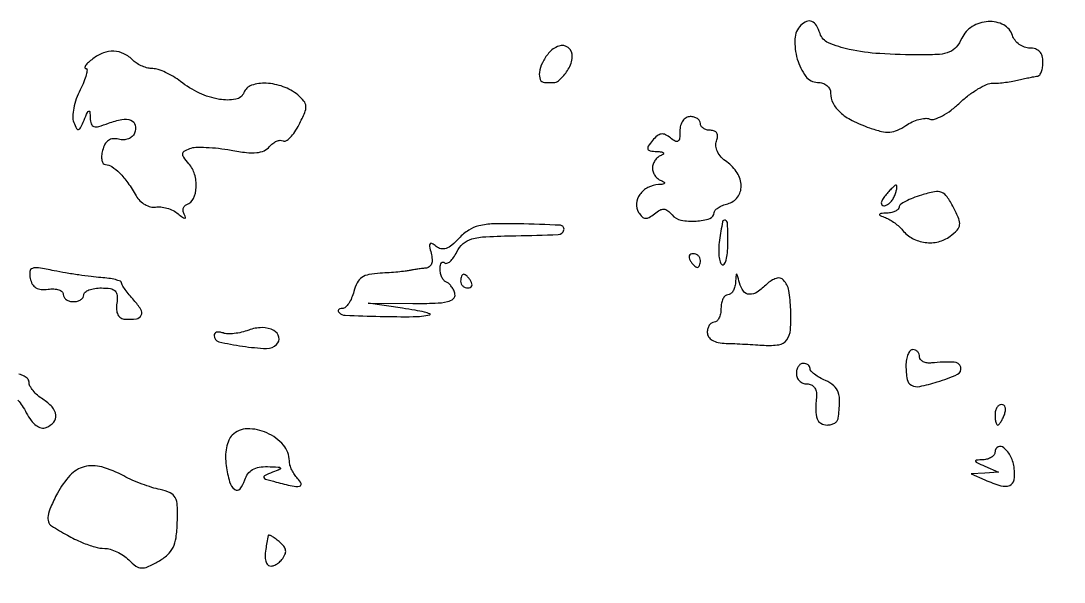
# Model space of a CAD drawing. Extents: x 0 to 5034, y 0 to 2560.
# Drawn here: x 1486.8 to 1639.1, y 546.1 to 628 of the extents above; entities that cross this region are included whole.
import ezdxf

# ---------------------------------------------------------------- set-up
doc = ezdxf.new("R2010")
doc.units = 0

msp = doc.modelspace()

# ---------------------------------------------------------------- linework, layer by layer
for points in [[(1600.666667, 627.333333, 0.187753), (1599.786571, 625.331519, 0.082159), (1600.142103, 622.405721, 0.086489), (1601.388384, 619.873883, 0.239641), (1603.106989, 619, -0.080169), (1603.836082, 618.882343, -0.093483), (1604.448839, 618.54247, -0.102544), (1604.855577, 618.032837, -0.117843), (1605, 617.428571, 0.120242), (1605.359538, 615.95513, 0.091296), (1606.383681, 614.637601, 0.066168), (1608.135418, 613.449927, 0.030091), (1610.685999, 612.361022, 0.026893), (1612.407108, 611.848241, 0.075077), (1613.658952, 611.74042, 0.088633), (1614.763707, 612.01166, 0.0484), (1615.982381, 612.700212, -0.042961), (1616.891244, 613.226818, -0.043119), (1617.875636, 613.589601, -0.046721), (1618.788232, 613.749575, -0.112108), (1619.463991, 613.652191, 0.174874), (1620.190574, 613.637541, 0.041667), (1621.317688, 614.126578, 0.037889), (1622.594526, 614.942108, 0.029655), (1623.848892, 616.006028, -0.027573), (1625.136255, 617.107178, -0.029335), (1626.511546, 618.035617, -0.030651), (1627.78039, 618.686339, -0.10561), (1628.681282, 618.870975, 0.021697), (1629.521573, 618.900479, 0.01167), (1630.553252, 619.00589, 0.011601), (1631.60188, 619.162617, 0.017831), (1632.5, 619.351437, -0.004618), (1633.320703, 619.546755, -0.004828), (1634.132812, 619.723888, -0.004645), (1634.837084, 619.863577, -0.021216), (1635.25, 619.923489, 0.220218), (1635.537947, 620.094211, 0.063962), (1635.779687, 620.565025, 0.051182), (1635.945115, 621.228568, 0.035529), (1636, 622, 0.071998), (1635.875191, 622.862258, 0.120774), (1635.508423, 623.491283, 0.123703), (1634.899705, 623.869853, 0.077711), (1634.067388, 624, -0.087902), (1633.284785, 624.138656, -0.070687), (1632.530152, 624.542958, -0.070615), (1631.917303, 625.141968, -0.087344), (1631.548126, 625.848368, 0.197852), (1630.264916, 627.378077, 0.135497), (1628.021573, 627.862783, 0.122279), (1625.668736, 627.135196, 0.151138), (1624.149817, 625.429467, -0.06563), (1623.348319, 624.147068, -0.124574), (1622.373032, 623.431099, -0.080183), (1620.880214, 623.088864, -0.016336), (1618.16101, 623, -0.015944), (1612.181951, 623.190704, -0.036551), (1607.720084, 623.805103, -0.049509), (1604.687605, 624.772637, -0.217244), (1603.457962, 626.132449, 0.056374), (1602.934111, 627.305621, 0.159307), (1602.269169, 627.891469, 0.203866), (1601.50171, 627.894591, 0.097115)], [(1563.838386, 623.246469, 0.058862), (1562.927453, 621.857465, 0.081475), (1562.487569, 620.43682, 0.1357), (1562.623366, 619.414582, 0.300858), (1563.25, 619), (1564.002777, 619), (1564.759453, 619, 0.16022), (1565.129167, 619.121593, 0.034878), (1565.647073, 619.56245, 0.03299), (1566.201156, 620.181711, 0.026432), (1566.71467, 620.914722, 0.123076), (1567.299485, 622.719711, 0.244182), (1566.715015, 624.06231, 0.263297), (1565.334972, 624.293966, 0.131794)], [(1497.308399, 622.434748, 0.020426), (1496.66612, 621.905107, 0.051501), (1496.259073, 621.457037, 0.139802), (1496.152404, 621.170826, 0.425378), (1496.27568, 621.031803, -0.420877), (1496.469851, 620.81617, -0.048507), (1496.354082, 620.101579, -0.035823), (1496.011154, 619.097674, -0.019119), (1495.453326, 617.909743, 0.035536), (1494.891992, 616.604712, 0.036063), (1494.524373, 615.239699, 0.03851), (1494.383712, 614.011162, 0.106828), (1494.534982, 613.159743, 0.021289), (1494.952424, 612.252533, 0.342451), (1495.238794, 612.118727, 0.231363), (1495.534012, 612.356237, 0.012117), (1496.03705, 613.5, -0.00606), (1496.513613, 614.62019, -0.217814), (1496.718667, 614.802782, -0.476783), (1496.869145, 614.701762, -0.012265), (1496.929715, 613.774751, 0.070075), (1497.084658, 612.926347, 0.249317), (1497.471561, 612.557461, 0.140181), (1498.182033, 612.561478, 0.019783), (1499.583916, 613.031905, -0.043817), (1501.54114, 613.585704, -0.139084), (1502.883412, 613.466967, -0.257034), (1503.489679, 612.75154, -0.14251), (1503.391743, 611.578483, -0.121447), (1503.055973, 611.096139, -0.089098), (1502.495776, 610.757867, -0.080807), (1501.799205, 610.613582, -0.07483), (1501.073131, 610.691127, 0.083318), (1500.249289, 610.765079, 0.13219), (1499.585393, 610.530546, 0.118843), (1499.081903, 609.969948, 0.059929), (1498.731333, 609.080618, 0.042572), (1498.593938, 608.283488, 0.072905), (1498.634298, 607.611182, 0.109821), (1498.836021, 607.164608, 0.236189), (1499.165048, 607, -0.150705), (1500.097271, 606.712488, -0.04888), (1501.216992, 605.77699, -0.039656), (1502.422316, 604.339699, -0.023525), (1503.632641, 602.457768, 0.066323), (1504.191977, 601.732502, 0.063453), (1504.929461, 601.166414, 0.068307), (1505.72566, 600.837709, 0.109656), (1506.45683, 600.810873, -0.07544), (1507.22245, 600.834736, -0.043531), (1508.126705, 600.645359, -0.04235), (1509.022313, 600.289612, -0.054614), (1509.766147, 599.810873, 0.014315), (1510.40817, 599.320409, 0.117025), (1510.746918, 599.18087, 0.548154), (1510.846546, 599.293163, 0.065824), (1510.685728, 599.66459, -0.081977), (1510.499319, 600.136115, -0.112287), (1510.504208, 600.59094, -0.128126), (1510.699016, 600.956827, -0.126907), (1511.048225, 601.182742, 0.208039), (1512.000559, 602.0384, 0.095503), (1512.40221, 603.692846, 0.083749), (1512.174502, 605.591283, 0.108101), (1511.332155, 607.126445, -0.02089), (1510.58352, 608.060904, -0.174414), (1510.43189, 608.572177, -0.248316), (1510.666219, 608.959722, -0.04347), (1511.458899, 609.345854, -0.083329), (1512.33552, 609.523676, -0.018613), (1513.867602, 609.518523, -0.018823), (1515.658566, 609.378132, -0.017207), (1517.488827, 609.100989, 0.016798), (1519.723188, 608.760787, 0.052508), (1521.241508, 608.741676, 0.082362), (1522.313251, 609.022983, 0.114758), (1523.100063, 609.620569, -0.053069), (1523.593601, 610.101089, -0.066322), (1524.143645, 610.425995, -0.07997), (1524.663741, 610.554095, -0.160217), (1525.070719, 610.456293, 0.284007), (1525.499136, 610.456236, 0.060206), (1526.109104, 610.943043, 0.046329), (1526.782234, 611.768053, 0.028639), (1527.420309, 612.845894, 0.017308), (1528.242646, 614.580756, 0.114491), (1528.413267, 615.518201, 0.163907), (1528.119476, 616.269241, 0.046049), (1527.212897, 617.167807, 0.085854), (1525.103895, 618.368738, 0.075498), (1522.616609, 618.861658, 0.08978), (1520.479837, 618.573279, 0.226551), (1519.369473, 617.520448, -0.263185), (1518.162622, 616.525019, -0.087025), (1515.780681, 616.521736, -0.0665), (1512.862959, 617.440431, -0.056824), (1510.115141, 619.130318, 0.030088), (1509.079751, 619.845891, 0.028027), (1507.9417, 620.450781, 0.02916), (1506.869267, 620.871924, 0.079138), (1506.065141, 621, -0.059767), (1505.34052, 621.086927, -0.039043), (1504.539609, 621.349526, -0.03899), (1503.787532, 621.734225, -0.058727), (1503.210123, 622.189877, 0.080371), (1501.856257, 623.16667, 0.10618), (1500.387656, 623.546417, 0.102468), (1498.853053, 623.294422, 0.070555)], [(1583, 611.877555, -0.023869), (1582.949061, 610.8111, -0.215699), (1582.722609, 610.415909, -0.297622), (1582.333823, 610.397618, -0.040319), (1581.632679, 610.889886, 0.059704), (1580.905569, 611.359496, 0.150414), (1580.289454, 611.456146, 0.137756), (1579.690231, 611.190863, 0.046911), (1579.010234, 610.512331, 0.024719), (1578.391118, 609.686489, 0.245759), (1578.344322, 609.270039, 0.267346), (1578.657955, 609.017319, 0.028419), (1579.627555, 608.921053, -0.02328), (1580.298793, 608.861365, -0.155673), (1580.597664, 608.71916, -0.454598), (1580.591259, 608.538923, -0.07474), (1580.25, 608.337719, 0.08298), (1579.772113, 608.045311, 0.064791), (1579.367188, 607.58983, 0.064977), (1579.093338, 607.047415, 0.084643), (1579, 606.5, 0.084643), (1579.093338, 605.952585, 0.064977), (1579.367188, 605.41017, 0.064791), (1579.772113, 604.954689, 0.08298), (1580.25, 604.662281, -0.035176), (1580.70738, 604.439165, -0.429012), (1580.748312, 604.26903, -0.221924), (1580.535774, 604.135899, -0.018591), (1579.872445, 604.078947, 0.108727), (1578.334442, 603.661441, 0.117762), (1577.165198, 602.643935, 0.134063), (1576.675388, 601.31734, 0.161568), (1576.980987, 600.030764, 0.055766), (1577.483121, 599.390394, 0.178422), (1577.965995, 599.162321, 0.156262), (1578.524756, 599.288376, 0.040228), (1579.291106, 599.826633, -0.04559), (1580.066144, 600.358697, -0.145495), (1580.671912, 600.495131, -0.152324), (1581.236608, 600.276263, -0.051543), (1581.873671, 599.652217, 0.176179), (1583.162208, 598.898465, 0.059373), (1585.368345, 598.761715, 0.064037), (1587.370957, 599.135652, 0.325379), (1588, 599.999946, -0.198555), (1588.136785, 600.330817, -0.053548), (1588.5875, 600.695127, -0.045565), (1589.234303, 601.033272, -0.03373), (1590, 601.289749, 0.169662), (1591.421098, 602.245171, 0.167633), (1591.946772, 603.882874, 0.134809), (1591.37998, 605.785102, 0.100889), (1589.86854, 607.379525, -0.05028), (1589.03374, 608.099223, -0.073731), (1588.47795, 608.891671, -0.08865), (1588.241416, 609.691299, -0.119863), (1588.337155, 610.436229, 0.067308), (1588.49206, 611.091916, 0.152304), (1588.389492, 611.585952, 0.174307), (1588.039445, 611.892137, 0.09365), (1587.468615, 612, -0.066306), (1586.907207, 612.074778, -0.083434), (1586.431406, 612.29375, -0.099317), (1586.113181, 612.618655, -0.145266), (1586, 613, 0.148195), (1585.884432, 613.381354, 0.098894), (1585.559375, 613.70625, 0.082425), (1585.073457, 613.925306, 0.064853), (1584.5, 614, 0.132926), (1583.911399, 613.840705, 0.107148), (1583.426683, 613.396259, 0.089651), (1583.108268, 612.713548, 0.064485)], [(1618.25, 602.552817, 0.021015), (1617.004953, 602.12489, 0.030798), (1615.954688, 601.637286, 0.031227), (1615.187341, 601.157623, 0.241988), (1615, 600.793203, -0.201188), (1614.870302, 600.483921, -0.078737), (1614.485938, 600.209813, -0.061243), (1613.91988, 600.009571, -0.043175), (1613.25, 599.921053, 0.007913), (1612.314536, 599.864004, 0.2911), (1612.15064, 599.741139, 0.399285), (1612.217804, 599.581754, 0.010337), (1613, 599.258824, -0.039844), (1613.647241, 598.945765, -0.02479), (1614.353125, 598.483572, -0.024812), (1615.008294, 597.954946, -0.040609), (1615.5, 597.438746, 0.100395), (1616.951631, 596.238834, 0.090515), (1618.810202, 595.643294, 0.091038), (1620.749872, 595.744288, 0.103142), (1622.433922, 596.535363, 0.038651), (1623.480114, 597.456601, 0.16487), (1623.833247, 598.197529, 0.129472), (1623.705745, 599.105257, 0.020345), (1622.933922, 600.754343, 0.030085), (1622.001445, 602.314961, 0.15253), (1621.216232, 602.936201, 0.140601), (1620.18157, 603.026693, 0.024229)], [(1613, 602.5, 0.035237), (1612.57205, 601.903434, 0.100348), (1612.396714, 601.425778, 0.22275), (1612.484197, 601.128897, 0.214681), (1612.770566, 601, 0.125677), (1613.201557, 601.11007, 0.064053), (1613.656816, 601.440625, 0.05745), (1614.065988, 601.926337, 0.054778), (1614.361626, 602.5, 0.019009), (1614.557685, 603.075405, 0.034664), (1614.666459, 603.559375, 0.044074), (1614.688496, 603.904913, 0.407084), (1614.59106, 604, 0.176553), (1614.395857, 603.928855, 0.014236), (1613.980891, 603.559375, 0.017822), (1613.50208, 603.074599, 0.012711)], [(1588.78023, 595.955972, 0.027275), (1588.670198, 594.752721, 0.036223), (1588.709473, 593.654849, 0.039397), (1588.872993, 592.790281, 0.190128), (1589.166731, 592.396955, 0.409969), (1589.484959, 592.469645, 0.075366), (1589.755227, 593.078705, 0.044643), (1589.940963, 594.111312, 0.022189), (1590, 595.440983, 0.007118), (1589.95825, 598.373706, 0.293744), (1589.616138, 598.873894, 0.480171), (1589.224412, 598.662014, 0.008483)], [(1550.775841, 596.262487, -0.029065), (1549.716859, 595.258516, -0.090109), (1548.866126, 594.770411, -0.140291), (1548.123379, 594.724006, -0.119656), (1547.416091, 595.069638, 0.035309), (1546.80825, 595.505545, 0.394689), (1546.541352, 595.451361, 0.205888), (1546.461381, 595.080823, 0.015561), (1546.695306, 594.057151, -0.048118), (1546.83727, 593.175308, -0.107374), (1546.735946, 592.507034, -0.150115), (1546.401514, 592.078259, -0.132309), (1545.866631, 591.88465, 0.008953), (1545.270312, 591.823547, 0.006463), (1544.607698, 591.734936, 0.006531), (1543.979843, 591.634303, 0.014075), (1543.5, 591.536965, -0.029078), (1542.92231, 591.437714, -0.005335), (1541.844659, 591.328135, -0.005717), (1540.579353, 591.227675, -0.005172), (1539.269052, 591.152314, 0.035065), (1537.616691, 590.957753, 0.104103), (1536.569018, 590.52125, 0.122681), (1535.884855, 589.748123, 0.058662), (1535.410644, 588.5, -0.037473), (1535.092657, 587.543058, -0.049424), (1534.656637, 586.734375, -0.058811), (1534.175466, 586.175412, -0.187803), (1533.724925, 586, 0.057856), (1533.360783, 585.957723, 0.173854), (1533.153963, 585.823567, 0.252944), (1533.123249, 585.627779, 0.111839), (1533.267289, 585.399378, 0.188979), (1534.167308, 585.006225, 0.003747), (1539.261533, 584.849281, 0.008065), (1544.093013, 584.814616, 0.052724), (1546.5, 585.09095, 0.749288), (1546.509092, 585.230515, 0.029184), (1545.7375, 585.461949, 0.015459), (1544.35275, 585.745736, 0.006748), (1542.5, 586.040415), (1537.5, 586.766622), (1544, 586.738514, 0.008869), (1547.289239, 586.782635, 0.0467), (1549.079227, 587.006615, 0.121193), (1549.953531, 587.438726, 0.28201), (1550.175, 588.105203, 0.051916), (1549.982116, 588.663471, 0.047487), (1549.67375, 589.188195, 0.050629), (1549.303021, 589.604645, 0.099418), (1548.925, 589.833333, -0.129346), (1548.5709, 590.077221, -0.065281), (1548.271719, 590.533854, -0.058138), (1548.06877, 591.11968, -0.05439), (1548, 591.75, -0.040233), (1548.045431, 592.313683, -0.115675), (1548.194093, 592.674137, -0.251582), (1548.411872, 592.78105, -0.189425), (1548.660741, 592.672593, 0.288804), (1548.999894, 592.59565, 0.097052), (1549.456992, 592.865141, 0.061449), (1549.96578, 593.443092, 0.033874), (1550.443536, 594.255926, -0.093919), (1551.368447, 595.470209, -0.116438), (1552.611366, 596.150402, -0.055304), (1554.695049, 596.48326, -0.007863), (1559.032796, 596.622921, 0.005636), (1565.256227, 596.795557, 0.337298), (1566.072195, 597.468503, 0.469392), (1565.561471, 598.144256, 0.005879), (1559.43891, 598.353238, 0.011708), (1555.784977, 598.349389, 0.053136), (1553.676882, 598.07241, 0.084201), (1552.175472, 597.429081, 0.061083)], [(1584.5, 593, 0.029505), (1584.768994, 592.617226, 0.035638), (1585.066025, 592.29375, 0.038439), (1585.34829, 592.065539, 0.151918), (1585.559017, 592, 0.210953), (1585.727648, 592.07446, 0.081139), (1585.870461, 592.29375, 0.061769), (1585.967655, 592.617151, 0.042167), (1586, 593, 0.105053), (1585.918938, 593.381556, 0.099167), (1585.688914, 593.70625, 0.09642), (1585.345238, 593.923877, 0.093332), (1584.940983, 594, 0.108972), (1584.586039, 593.921712, 0.182303), (1584.3746, 593.70625, 0.161196), (1584.343488, 593.3821, 0.082592)], [(1488.17295, 590.397346, 0.078899), (1488.478519, 589.568702, 0.128961), (1488.995168, 589.032968, 0.115866), (1489.752101, 588.785215, 0.056382), (1490.77465, 588.812858, -0.045243), (1491.626759, 588.854858, -0.071093), (1492.346304, 588.7216, -0.099447), (1492.827758, 588.443816, -0.215559), (1493, 588.062858, 0.139851), (1493.115627, 587.65755, 0.099967), (1493.440625, 587.312215, 0.085298), (1493.926691, 587.079649, 0.069132), (1494.5, 587, 0.064853), (1495.073457, 587.074694, 0.082425), (1495.559375, 587.29375, 0.098894), (1495.884432, 587.618646, 0.148195), (1496, 588, -0.230416), (1496.186439, 588.383092, -0.073362), (1496.75284, 588.70625, -0.055911), (1497.581376, 588.926937, -0.037169), (1498.562858, 589, -0.036231), (1499.878951, 588.904508, -0.160892), (1500.563308, 588.562105, -0.183778), (1500.857707, 587.910469, -0.049958), (1500.812858, 586.760946, 0.049272), (1500.773991, 585.798575, 0.104316), (1500.969255, 585.081843, 0.139394), (1501.387919, 584.633217, 0.123733), (1502, 584.44608, 0.044302), (1503.677496, 584.509934, 0.255149), (1504.372398, 585.012596, 0.256004), (1504.324209, 585.867387, 0.044531), (1503.315143, 587.204265, -0.012631), (1502.619957, 588.012567, -0.016863), (1502.033198, 588.782299, -0.01412), (1501.591163, 589.443406, -0.141208), (1501.5, 589.759767, 0.314306), (1501.342185, 589.986019, 0.026003), (1500.61875, 590.210345, 0.027399), (1499.649875, 590.400604, 0.01714), (1498.5, 590.521602, -0.012443), (1497.077425, 590.657799, -0.005883), (1495.249813, 590.900637, -0.005826), (1493.342092, 591.199732, -0.008193), (1491.6483, 591.514169, 0.010274), (1489.384608, 591.924665, 0.117987), (1488.488616, 591.856398, 0.299209), (1488.123191, 591.40303, 0.07332)], [(1551, 590, 0.105053), (1551.081062, 589.618444, 0.099167), (1551.311086, 589.29375, 0.09642), (1551.654762, 589.076123, 0.093332), (1552.059017, 589, 0.108972), (1552.413961, 589.078288, 0.182303), (1552.6254, 589.29375, 0.161196), (1552.656512, 589.6179, 0.082592), (1552.5, 590, 0.029505), (1552.231006, 590.382774, 0.035638), (1551.933975, 590.70625, 0.038439), (1551.65171, 590.934461, 0.151918), (1551.440983, 591, 0.210953), (1551.272352, 590.92554, 0.081139), (1551.129539, 590.70625, 0.061769), (1551.032345, 590.382849, 0.042167)], [(1591.116001, 589.75, -0.054605), (1590.997445, 589.080606, -0.070943), (1590.740325, 588.514063, -0.08736), (1590.390655, 588.132621, -0.165114), (1590, 588, 0.191087), (1589.618118, 587.848523, 0.088204), (1589.29375, 587.4125, 0.068025), (1589.073693, 586.765418, 0.048028), (1589, 586, -0.048028), (1588.926307, 585.234582, -0.068025), (1588.70625, 584.5875, -0.088204), (1588.381882, 584.151477, -0.191087), (1588, 584, 0.148195), (1587.618646, 583.884432, 0.098894), (1587.29375, 583.559375, 0.082425), (1587.074694, 583.073457, 0.064853), (1587, 582.5, 0.148632), (1587.192479, 581.866804, 0.115195), (1587.721874, 581.372423, 0.082205), (1588.586341, 581.049214, 0.041077), (1589.75, 580.918758, -0.003459), (1591.006892, 580.872923, -0.001986), (1592.521475, 580.801169, -0.001984), (1594.042966, 580.716974, -0.003308), (1595.323105, 580.632537, 0.056843), (1597.441247, 580.719605, 0.197003), (1598.591939, 581.41512, 0.143608), (1599.135842, 582.892141, 0.026292), (1599.179951, 585.833293, 0.033564), (1598.885023, 588.640428, 0.145461), (1598.148449, 590.124575, 0.292959), (1597.067324, 590.402075, 0.117203), (1595.707143, 589.564286, -0.048423), (1594.290161, 588.398067, -0.160878), (1593.143244, 588.077147, -0.224304), (1592.272664, 588.538705, -0.096899), (1591.689326, 589.75, 0.001923), (1591.377121, 590.926177, 0.339035), (1591.280763, 591, 0.392517), (1591.198801, 590.923939, 0.002113)], [(1520.065284, 582.848728, -0.032145), (1519.036562, 582.533488, -0.030646), (1517.959401, 582.346575, -0.032109), (1516.988494, 582.301549, -0.08736), (1516.315284, 582.432509, 0.05825), (1515.811748, 582.561103, 0.103394), (1515.386365, 582.530258, 0.148933), (1515.107173, 582.349672, 0.177059), (1515, 582.056513, 0.346654), (1515.708553, 581.157336, 0.023196), (1519.149177, 580.496888, 0.025248), (1522.676452, 580.168682, 0.209928), (1524.138282, 580.738282, 0.25315), (1524.464968, 581.834962, 0.225291), (1523.739065, 582.790738, 0.121184), (1522.008983, 583.208389, 0.089564)], [(1616, 577.666667, 0.043525), (1616.175079, 575.659237, 0.232562), (1616.805278, 574.796699, 0.17361), (1618.017958, 574.627027, 0.023254), (1620.555908, 575.27854, 0.031918), (1623.523388, 576.400921, 0.373024), (1624.001908, 577.440707, 0.3288), (1623.022039, 578.189798, 0.029696), (1619.75, 578.052296, -0.058778), (1619.080599, 578.06304, -0.083863), (1618.514062, 578.238789, -0.108035), (1618.136594, 578.546144, -0.169647), (1618, 578.937142, 0.092982), (1617.923891, 579.342869, 0.096314), (1617.70625, 579.687785, 0.099234), (1617.381552, 579.918631, 0.105443), (1617, 580, 0.215499), (1616.617456, 579.827094, 0.079389), (1616.29375, 579.314583, 0.060377), (1616.073276, 578.560048, 0.040942)], [(1600, 576.5, 0.103313), (1600.119542, 575.927632, 0.098852), (1600.45909, 575.440625, 0.096882), (1600.966314, 575.11428, 0.094922), (1601.562858, 575, -0.109322), (1602.15893, 574.868096, -0.116979), (1602.626872, 574.49854, -0.108793), (1602.901624, 573.933665, -0.084536), (1602.947704, 573.25, 0.021615), (1602.825454, 571.150047, 0.091534), (1603.034745, 569.913254, 0.17345), (1603.586521, 569.249689, 0.134207), (1604.5, 569, 0.063837), (1605.082786, 569.074711, 0.0743), (1605.596094, 569.29375, 0.086036), (1605.963515, 569.618157, 0.138752), (1606.125, 570, 0.021905), (1606.31645, 572.371568, 0.091761), (1606.108793, 573.781205, 0.135392), (1605.461718, 574.730252, 0.072575), (1604.25, 575.487128, -0.02653), (1603.388468, 575.920955, -0.035392), (1602.660938, 576.408381, -0.038191), (1602.142215, 576.879543, -0.191558), (1602, 577.237128, 0.130173), (1601.922954, 577.528052, 0.10067), (1601.70625, 577.775906, 0.088595), (1601.382083, 577.9426, 0.074696), (1601, 578, 0.148195), (1600.618646, 577.884432, 0.098894), (1600.29375, 577.559375, 0.082425), (1600.074694, 577.073457, 0.064853)], [(1629, 570.5, 0.024748), (1629.028469, 569.925176, 0.039339), (1629.115447, 569.440625, 0.046727), (1629.241071, 569.096084, 0.289661), (1629.393011, 569, 0.222225), (1629.579329, 569.087111, 0.030693), (1629.839659, 569.440625, 0.030395), (1630.112506, 569.925442, 0.02136), (1630.361626, 570.5, 0.055937), (1630.511135, 571.074366, 0.100118), (1630.483616, 571.559375, 0.147206), (1630.289193, 571.877514, 0.184534), (1629.968615, 572, 0.152681), (1629.599211, 571.884506, 0.098158), (1629.284531, 571.559375, 0.08088), (1629.07223, 571.073532, 0.062722)], [(1517.671917, 567.52906, 0.095525), (1517.159107, 566.771266, 0.05149), (1516.823009, 565.690752, 0.046183), (1516.687059, 564.417586, 0.039973), (1516.775464, 563.0765, 0.031312), (1517.279754, 560.691011, 0.162521), (1518.022038, 559.589931, 0.408753), (1518.80015, 559.684266, 0.091948), (1519.495391, 560.985479, -0.080507), (1519.947303, 561.879554, -0.103522), (1520.628438, 562.496291, -0.090425), (1521.575277, 562.841004, -0.048785), (1522.817388, 562.929715, -0.004691), (1524.376388, 562.874227, -0.203094), (1524.667603, 562.735097, -0.508342), (1524.625329, 562.542654, -0.010238), (1523.553552, 562.097719, 0.011857), (1522.388229, 561.60952, 0.39068), (1522.277861, 561.352401, 0.240375), (1522.533229, 561.109895, 0.006605), (1524.053552, 560.681658, 0.010818), (1526.41788, 560.103777, 0.095629), (1527.48701, 560.07447, 0.4833), (1527.698281, 560.45473, 0.098347), (1527.2, 561.2, -0.049362), (1526.74069, 561.760208, -0.037889), (1526.3525, 562.450357, -0.038897), (1526.086639, 563.159103, -0.070395), (1526, 563.771429, 0.182202), (1525.131755, 566.07497, 0.106915), (1522.733076, 567.84926, 0.109291), (1519.85961, 568.450113, 0.195904)], [(1629, 565.083333, -0.155849), (1628.866221, 564.664564, -0.092652), (1628.485938, 564.297583, -0.076238), (1627.919215, 564.037232, -0.05965), (1627.25, 563.929715, 0.011173), (1626.278423, 563.868926, 0.467319), (1626.172505, 563.717909, 0.223503), (1626.347994, 563.510599, 0.005675), (1627.5, 563), (1629.5, 562.140571), (1627.5, 562), (1625.5, 561.859429), (1627.5, 561, 0.028308), (1629.849731, 560.144259, 0.167129), (1631.139771, 560.194002, 0.265922), (1631.779585, 560.983195, 0.06993), (1631.816422, 562.672881, 0.084846), (1631.314714, 564.371975, 0.101978), (1630.295479, 565.686169, 0.294231), (1629.456733, 565.800582, 0.291363)], [(1492.136373, 559.037135, 0.01542), (1491.182055, 557.059773, 0.06041), (1490.784643, 555.766523, 0.11746), (1490.833947, 554.893052, 0.17903), (1491.285406, 554.292407, 0.017517), (1493.597705, 552.916013, 0.025133), (1495.742734, 551.875523, 0.028749), (1497.610902, 551.206483, 0.071726), (1499.042878, 551, -0.073859), (1499.859924, 550.878645, -0.038608), (1500.820384, 550.503819, -0.037355), (1501.766174, 549.957345, -0.046732), (1502.54627, 549.310873, 0.039145), (1503.586342, 548.422046, 0.145937), (1504.389464, 548.138793, 0.118676), (1505.312488, 548.313444, 0.021963), (1506.867699, 549.09791, 0.052929), (1508.211623, 550.050968, 0.098978), (1509.016339, 551.107594, 0.079707), (1509.453646, 552.549392, 0.0253), (1509.644534, 554.794456, 0.016794), (1509.646124, 557.250358, 0.112738), (1509.337601, 558.422066, 0.170412), (1508.608652, 559.102815, 0.051434), (1507.144534, 559.573203, -0.024515), (1505.940559, 559.889755, -0.013391), (1504.497134, 560.38885, -0.013318), (1503.054328, 560.975722, -0.020614), (1501.845708, 561.565785, 0.054293), (1498.610759, 562.88388, 0.134098), (1496.07018, 562.913939, 0.1438), (1493.979393, 561.659475, 0.066159)], [(1522.923489, 552.872445, 0.009389), (1522.550245, 550.865026, 0.044292), (1522.460752, 549.697932, 0.088127), (1522.598839, 548.971289, 0.164877), (1522.97576, 548.514981, 0.167606), (1523.364575, 548.427443, 0.077973), (1523.86974, 548.565244, 0.06403), (1524.409336, 548.895942, 0.050133), (1524.899024, 549.378332, 0.06121), (1525.360527, 550.097617, 0.149907), (1525.453866, 550.712748, 0.136429), (1525.187331, 551.312502, 0.047209), (1524.512331, 551.989766, 0.016104), (1523.926576, 552.444861, 0.030315), (1523.421772, 552.766791, 0.037664), (1523.045648, 552.94011, 0.460042)]]:
    msp.add_lwpolyline(points, format="xyb", close=True)
for points in [[(1557.115, 263.193366, 0.000016), (1618.338811, 262.493314, 0.000014), (1679.769463, 261.794626, 0.006046)], [(1486.367276, 572.607637, -0.03994), (1487.001704, 571.802424, -0.02622), (1487.603966, 570.786335, 0.038138), (1488.303615, 569.667557, 0.075332), (1489.042806, 568.92849, 0.104579), (1489.788694, 568.589535, 0.147184), (1490.5129, 568.643324, 0.122939), (1491.606129, 569.409126, 0.21283), (1491.92363, 570.45143, 0.157525), (1491.371753, 571.63535, 0.066063), (1490, 572.767927, -0.040877), (1489.234781, 573.337612, -0.043163), (1488.5875, 574.014746, -0.047257), (1488.140475, 574.693868, -0.122533), (1488, 575.258474, 0.184177), (1487.81929, 575.73242, 0.090401), (1487.302257, 576.135302, 0.070269), (1486.533622, 576.408339, 0.050296)]]:
    msp.add_lwpolyline(points, format="xyb")

doc.saveas('drawing.dxf')
